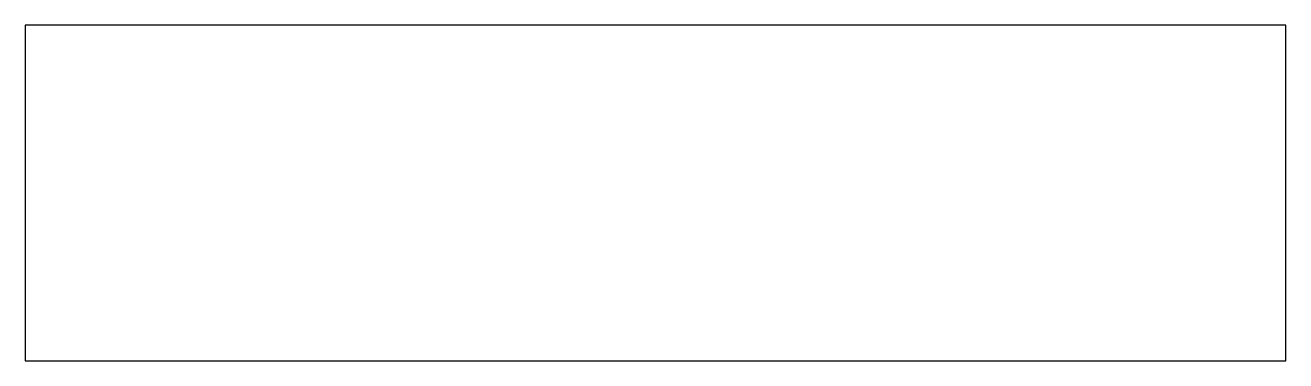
# Model space of a CAD drawing. Header units: millimetres. Extents: x -112 to 112, y -30 to 30.
import ezdxf

# ---------------------------------------------------------------- set-up
doc = ezdxf.new("R2010")
doc.units = ezdxf.units.MM
doc.layers.add('KwikScaf Matrix', color=7, linetype='Continuous')

msp = doc.modelspace()

# ---------------------------------------------------------------- linework, layer by layer
at = {"layer": 'KwikScaf Matrix', "color": 0}
msp.add_lwpolyline([(-112.5, -30), (112.5, -30), (112.5, 30), (-112.5, 30)], close=True, dxfattribs=at)

doc.saveas('drawing.dxf')
